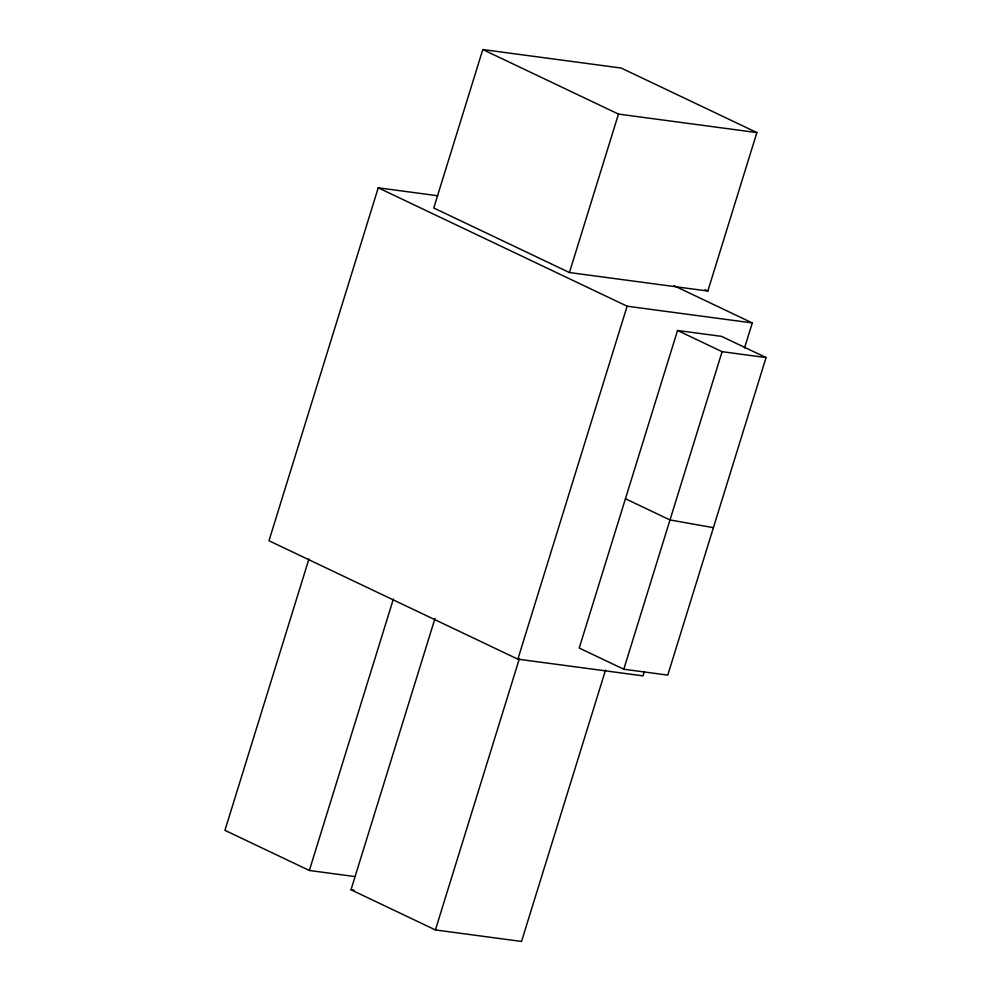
<?xml version="1.0" encoding="UTF-8"?>
<svg xmlns="http://www.w3.org/2000/svg" width="991" height="991" viewBox="0 0 991 991"><rect width="100%" height="100%" fill="white"/><g stroke="black" fill="none" stroke-linecap="round" stroke-linejoin="round"><path stroke-width="1.49" d="M437.762 195.76L378.24 187.807L268.982 540.752L517.859 659.151L643.023 675.874L644.385 671.452M308.957 558.924L224.932 830.334L309.353 870.482L354.679 876.54M482.803 49.55L433.761 207.986L569.429 272.537L707.834 291.032L756.876 132.583L621.208 68.045L482.803 49.55L618.471 114.089L756.876 132.583M309.353 870.482L393.365 599.084M605.538 670.052L521.526 941.45L435.408 929.942L351 889.782L435.012 618.384M569.429 272.537L618.471 114.089M517.859 659.151L627.117 306.207L752.28 322.93L744.501 348.039M435.408 929.942L519.42 658.544M677.534 330.486L579.227 648.04L623.785 669.235L667.761 675.106L766.068 357.553L721.51 336.358L677.534 330.486L722.092 351.681L766.068 357.553M623.785 669.235L722.092 351.681M351 889.782L354.022 890.191M713.409 527.658L670.003 519.953L625.445 498.758M705.059 289.706L707.834 291.032M673.979 285.681L752.28 322.93M378.24 187.807L627.117 306.207"/></g></svg>
